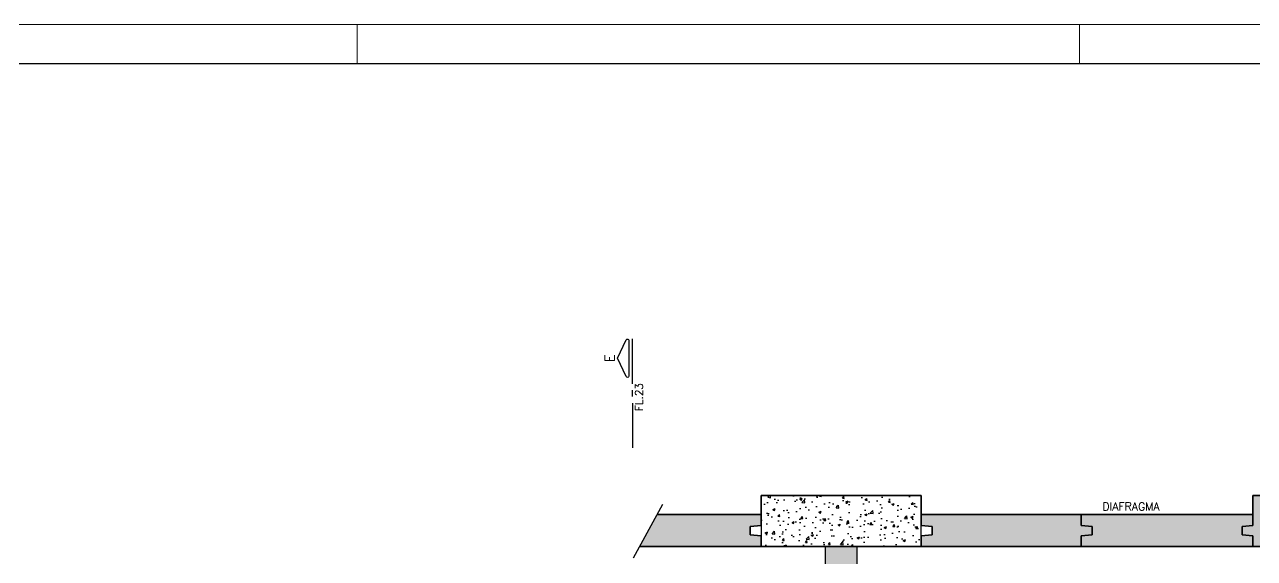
# Model space of a CAD drawing. Extents: x 1860 to 9314, y -614 to 3837.
# Drawn here: x 3631 to 5552, y 3004 to 3837 of the extents above; entities that cross this region are included whole.
import ezdxf
from ezdxf.enums import TextEntityAlignment as Align

# ---------------------------------------------------------------- set-up
doc = ezdxf.new("R2010")
doc.units = 0
for name, color, linetype in [('F-AUX-RED', 1, 'Continuous'), ('F-BLOCOS', 3, 'Continuous'), ('F-CORTE-INDICAÇÃO', 4, 'Continuous'), ('F-PARC-NOME', 4, 'Continuous'), ('F-SOLIDO-EST', 252, 'Continuous'), ('F-VIGAS', 3, 'Continuous')]:
    doc.layers.add(name, color=color, linetype=linetype)
doc.layers.add('F-DESNIVEL-2', color=7, linetype='Continuous', true_color=0xffd1e8)
doc.layers.add('FOLHA', color=255, linetype='Continuous', lineweight=5)
doc.styles.add('MCP', font='romans.shx')
doc.styles.add('ROMANS', font='romans.shx')

# ---------------------------------------------------------------- blocks, each defined once
blk = doc.blocks.new('*U14')
at = {"layer": 'F-CORTE-INDICAÇÃO'}
for p, q in [((70, 0), (0, 0)), ((80, 0), (90, 0)), ((100, 0), (170, 0))]:
    blk.add_line(p, q, dxfattribs=at)
blk.add_lwpolyline([(112, 6, -0.802585), (111.2, 9.8), (140, 23.3), (168.8, 9.8, -0.802585), (168, 6)], format="xyb", close=True, dxfattribs=at)
at = {"layer": 'F-CORTE-INDICAÇÃO', "style": 'ROMANS'}
blk.add_attdef('CORTE', text='', height=15, dxfattribs=at).set_placement((140, 35.8), align=Align.MIDDLE_CENTER)
at = {"layer": 'F-CORTE-INDICAÇÃO', "color": 2, "style": 'ROMANS'}
blk.add_attdef('FOLHA', text='', height=12, dxfattribs=at).set_placement((79.3, -10), align=Align.MIDDLE_CENTER)

msp = doc.modelspace()

# ---------------------------------------------------------------- hatches: boundary and pattern name
at = {"layer": 'F-AUX-RED', "linetype": 'Continuous'}
h = msp.add_hatch(dxfattribs=at)
h.set_pattern_fill('AR-CONC', color=256, scale=5)
h.set_pattern_definition([(50, (2848.976, 872.732), (35.863, -3.1376), [3.75, -41.25]), (355, (2848.976, 872.732), (-6.93757, 37.6096), [3, -33]), (100.4514, (2851.964, 872.47), (28.92544, 34.472), [3.187, -35.0571]), (46.1842, (2848.976, 882.73), (53.36207, -8.27596), [5.625, -61.875]), (96.6356, (2853.423, 882.04), (46.7331, 48.7059), [4.7805, -52.5857]), (351.1842, (2848.976, 882.73), (46.7331, 48.7059), [4.5, -49.5]), (21, (2853.976, 880.232), (29.84535, -20.13094), [3.75, -41.25]), (326, (2853.976, 880.232), (12.16577, 36.2575), [3, -33]), (71.4514, (2856.463, 878.554), (42.0111, 16.12656), [3.187, -35.0571]), (37.5, (2848.976, 872.732), (0.607993, 16.644693), [0, -32.6, 0, -33.5, 0, -33.125]), (7.5, (2848.976, 872.732), (13.15348, 19.72059), [0, -19.1, 0, -31.85, 0, -12.625]), (327.5, (2837.826, 872.732), (26.69112, -1.127744), [0, -12.5, 0, -39, 0, -51.75]), (317.5, (2832.826, 872.732), (29.1593, 5.00525), [0, -16.25, 0, -25.9, 0, -36.75])])
h.paths.add_polyline_path([(4781.48, 3102.23), (4781.48, 3022.23), (5031.48, 3022.23), (5031.48, 3102.23), (4906.48, 3102.23)])
at = {"layer": 'F-SOLIDO-EST'}
h = msp.add_hatch(color=256, dxfattribs=at)
h.dxf.hatch_style = 1
h.paths.add_polyline_path([(5799.48, 3054.23), (5816.48, 3055.73), (5816.48, 3068.73), (5799.48, 3070.23), (5799.48, 3102.23), (5549.48, 3102.23), (5549.48, 3055.23), (5532.48, 3053.73), (5532.48, 3040.73), (5549.48, 3039.23), (5549.48, 3022.23), (5799.48, 3022.23)])
h = msp.add_hatch(color=256, dxfattribs=at)
h.dxf.hatch_style = 1
h.paths.add_polyline_path([(4764.48, 3053.73), (4781.48, 3055.23), (4781.48, 3072.23), (4619.03, 3072.23), (4591.89, 3022.23), (4781.48, 3022.23), (4781.48, 3039.23), (4764.48, 3040.73)])
h = msp.add_hatch(color=256, dxfattribs=at)
h.dxf.hatch_style = 1
h.paths.add_polyline_path([(5281.48, 3039.23), (5298.48, 3040.73), (5298.48, 3053.73), (5281.48, 3055.23), (5281.48, 3072.23), (5031.48, 3072.23), (5031.48, 3055.23), (5048.48, 3053.73), (5048.48, 3040.73), (5031.48, 3039.23), (5031.48, 3022.23), (5281.48, 3022.23)])
h = msp.add_hatch(color=256, dxfattribs=at)
h.dxf.hatch_style = 1
h.paths.add_polyline_path([(5532.48, 3053.73), (5549.48, 3055.23), (5549.48, 3072.23), (5281.48, 3072.23), (5281.48, 3055.23), (5298.48, 3053.73), (5298.48, 3040.73), (5281.48, 3039.23), (5281.48, 3022.23), (5549.48, 3022.23), (5549.48, 3039.23), (5532.48, 3040.73)])

# ---------------------------------------------------------------- linework, layer by layer
at = {"color": 30}
msp.add_line((2012.11, 3776.4), (8600.49, 3776.4), dxfattribs=at)
at = {"layer": 'F-BLOCOS', "color": 2, "linetype": 'Continuous'}
msp.add_lwpolyline([(4906.48, 3102.23), (4781.48, 3102.23), (4781.48, 3022.23), (5031.48, 3022.23), (5031.48, 3102.23), (4906.48, 3102.23)], dxfattribs=at)
at = {"layer": 'F-DESNIVEL-2', "linetype": 'Continuous'}
for points in [[(4931.48, 2687.73), (4931.48, 3022.13), (4881.48, 3022.13)], [(4931.48, 2687.73), (4881.48, 3022.13), (4881.48, 2687.73)]]:
    msp.add_solid(points, dxfattribs=at)
at = {"layer": 'F-VIGAS'}
for p, q in [((5031.48, 3102.23), (4781.48, 3102.23)), ((4781.48, 3102.23), (4781.48, 3055.23)), ((4781.48, 3055.23), (4781.48, 3102.23)), ((4781.48, 3102.23), (5031.48, 3102.23)), ((5031.48, 3055.23), (5031.48, 3102.23)), ((5031.48, 3102.23), (5031.48, 3055.23)), ((5799.48, 3102.23), (5549.48, 3102.23)), ((5549.48, 3102.23), (5549.48, 3055.23)), ((5549.48, 3055.23), (5549.48, 3102.23)), ((5549.48, 3102.23), (5799.48, 3102.23)), ((4781.48, 3072.23), (4619.03, 3072.23)), ((4619.03, 3072.23), (4781.48, 3072.23)), ((4781.48, 3055.23), (4764.48, 3053.73)), ((4764.48, 3053.73), (4781.48, 3055.23)), ((4764.48, 3053.73), (4764.48, 3040.73)), ((4764.48, 3040.73), (4764.48, 3053.73)), ((4781.48, 3055.23), (4781.48, 3072.23)), ((4781.48, 3072.23), (4781.48, 3055.23)), ((4781.48, 3055.23), (4781.48, 3072.23)), ((4781.48, 3072.23), (4781.48, 3055.23)), ((5281.48, 3072.23), (5031.48, 3072.23)), ((5031.48, 3072.23), (5031.48, 3055.23)), ((5031.48, 3055.23), (5031.48, 3072.23)), ((5031.48, 3072.23), (5281.48, 3072.23)), ((5031.48, 3072.23), (5031.48, 3055.23)), ((5031.48, 3055.23), (5031.48, 3072.23)), ((5048.48, 3053.73), (5031.48, 3055.23)), ((5031.48, 3055.23), (5048.48, 3053.73)), ((5031.48, 3055.23), (5048.48, 3053.73)), ((5048.48, 3053.73), (5031.48, 3055.23)), ((5048.48, 3040.73), (5048.48, 3053.73)), ((5048.48, 3053.73), (5048.48, 3040.73)), ((5048.48, 3053.73), (5048.48, 3040.73)), ((5048.48, 3040.73), (5048.48, 3053.73)), ((5281.48, 3055.23), (5281.48, 3072.23)), ((5281.48, 3072.23), (5281.48, 3055.23)), ((5549.48, 3072.23), (5281.48, 3072.23)), ((5281.48, 3072.23), (5281.48, 3055.23)), ((5281.48, 3055.23), (5281.48, 3072.23)), ((5281.48, 3072.23), (5549.48, 3072.23)), ((5298.48, 3053.73), (5281.48, 3055.23)), ((5281.48, 3055.23), (5298.48, 3053.73)), ((5281.48, 3055.23), (5298.48, 3053.73)), ((5298.48, 3053.73), (5281.48, 3055.23)), ((5298.48, 3040.73), (5298.48, 3053.73)), ((5298.48, 3053.73), (5298.48, 3040.73)), ((5298.48, 3053.73), (5298.48, 3040.73)), ((5298.48, 3040.73), (5298.48, 3053.73)), ((5549.48, 3055.23), (5532.48, 3053.73)), ((5532.48, 3053.73), (5549.48, 3055.23)), ((5532.48, 3053.73), (5549.48, 3055.23)), ((5549.48, 3055.23), (5532.48, 3053.73)), ((5532.48, 3053.73), (5532.48, 3040.73)), ((5532.48, 3040.73), (5532.48, 3053.73)), ((5532.48, 3040.73), (5532.48, 3053.73)), ((5532.48, 3053.73), (5532.48, 3040.73)), ((5549.48, 3055.23), (5549.48, 3072.23)), ((5549.48, 3072.23), (5549.48, 3055.23)), ((4764.48, 3040.73), (4781.48, 3039.23)), ((4781.48, 3039.23), (4764.48, 3040.73)), ((4781.48, 3039.23), (4781.48, 3022.23)), ((4781.48, 3022.23), (4781.48, 3039.23)), ((4781.48, 3039.23), (4781.48, 3022.23)), ((4781.48, 3022.23), (4781.48, 3039.23)), ((4781.48, 3022.23), (4781.48, 3039.23)), ((4781.48, 3039.23), (4781.48, 3022.23)), ((5031.48, 3039.23), (5048.48, 3040.73)), ((5048.48, 3040.73), (5031.48, 3039.23)), ((5048.48, 3040.73), (5031.48, 3039.23)), ((5031.48, 3039.23), (5048.48, 3040.73)), ((5031.48, 3022.23), (5031.48, 3039.23)), ((5031.48, 3039.23), (5031.48, 3022.23)), ((5031.48, 3039.23), (5031.48, 3022.23)), ((5031.48, 3022.23), (5031.48, 3039.23)), ((5031.48, 3022.23), (5031.48, 3039.23)), ((5031.48, 3039.23), (5031.48, 3022.23)), ((5031.48, 3039.23), (5031.48, 3022.23)), ((5031.48, 3022.23), (5031.48, 3039.23)), ((5281.48, 3039.23), (5298.48, 3040.73)), ((5298.48, 3040.73), (5281.48, 3039.23)), ((5298.48, 3040.73), (5281.48, 3039.23)), ((5281.48, 3039.23), (5298.48, 3040.73)), ((5281.48, 3022.23), (5281.48, 3039.23)), ((5281.48, 3039.23), (5281.48, 3022.23)), ((5281.48, 3039.23), (5281.48, 3022.23)), ((5281.48, 3022.23), (5281.48, 3039.23)), ((5532.48, 3040.73), (5549.48, 3039.23)), ((5549.48, 3039.23), (5532.48, 3040.73)), ((5549.48, 3039.23), (5532.48, 3040.73)), ((5532.48, 3040.73), (5549.48, 3039.23)), ((5549.48, 3039.23), (5549.48, 3022.23)), ((5549.48, 3022.23), (5549.48, 3039.23)), ((5549.48, 3022.23), (5549.48, 3039.23)), ((5549.48, 3039.23), (5549.48, 3022.23)), ((4591.89, 3022.23), (4781.48, 3022.23)), ((4781.48, 3022.23), (4591.89, 3022.23)), ((4781.48, 3022.23), (5031.48, 3022.23)), ((5031.48, 3022.23), (4781.48, 3022.23)), ((5031.48, 3022.23), (5281.48, 3022.23)), ((5281.48, 3022.23), (5031.48, 3022.23)), ((5281.48, 3022.23), (5549.48, 3022.23)), ((5549.48, 3022.23), (5281.48, 3022.23)), ((5549.48, 3022.23), (5799.48, 3022.23)), ((5799.48, 3022.23), (5549.48, 3022.23))]:
    msp.add_line(p, q, dxfattribs=at)
at = {"layer": 'F-VIGAS', "color": 1}
msp.add_line((4582.28, 3004.54), (4628.01, 3088.78), dxfattribs=at)
at = {"layer": 'F-VIGAS'}
for points in [[(4881.48, 3022.23), (4881.48, 2687.73)], [(4931.48, 2687.73), (4931.48, 3022.23)]]:
    msp.add_lwpolyline(points, dxfattribs=at)
at = {"layer": 'FOLHA'}
for p, q in [((1859.7, 3837.36), (8661.45, 3837.36)), ((4150.82, 3837.36), (4150.82, 3776.4)), ((5278.65, 3837.36), (5278.65, 3776.4))]:
    msp.add_line(p, q, dxfattribs=at)

# ---------------------------------------------------------------- block references
at = {"layer": 'F-CORTE-INDICAÇÃO', "linetype": 'Continuous', "rotation": 90}
msp.add_blockref('*U14', (4580.79, 3176.44), dxfattribs=at).add_auto_attribs({'FOLHA': 'FL.23', 'CORTE': 'E'})

# ---------------------------------------------------------------- texts
at = {"layer": 'F-PARC-NOME', "style": 'MCP'}
msp.add_text('DIAFRAGMA', height=12.5, dxfattribs=at).set_placement((5314.32, 3078.64))

doc.saveas('drawing.dxf')
